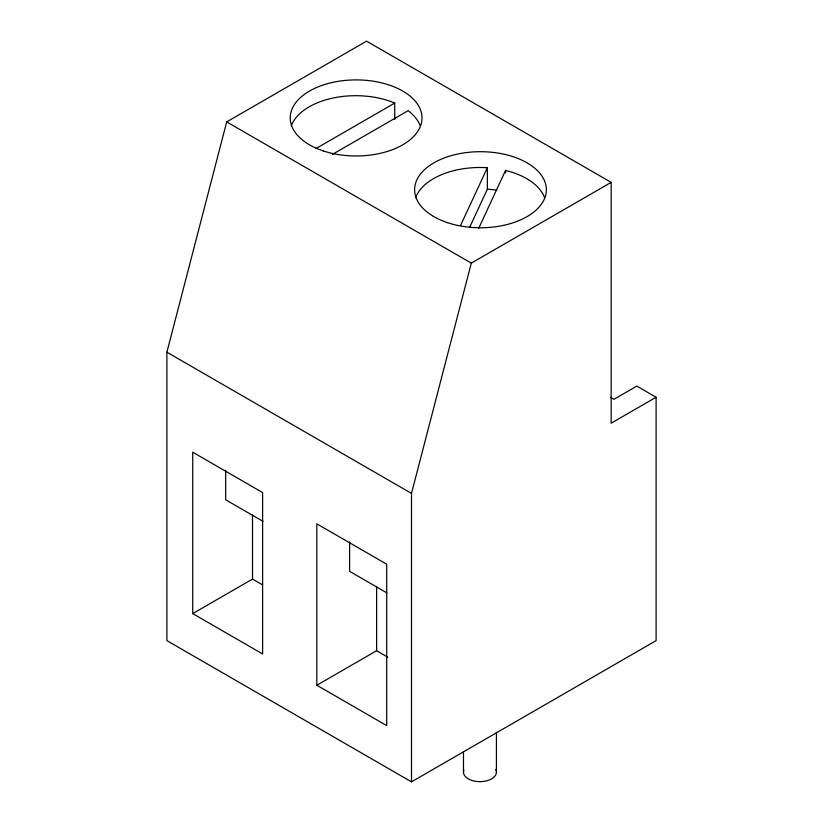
<?xml version="1.0" encoding="UTF-8"?>
<svg xmlns="http://www.w3.org/2000/svg" width="823" height="823" viewBox="0 0 823 823"><rect width="100%" height="100%" fill="white"/><g stroke="black" fill="none" stroke-linecap="round" stroke-linejoin="round"><path stroke-width="1.23" d="M656.106 397.242L656.106 640.623L411.5 781.85L166.894 640.623L166.894 352.193L226.695 121.897L366.564 41.15L611.17 182.377L611.17 423.187L656.106 397.242L636.817 386.09L613.896 399.32L610.594 397.406M411.5 781.85L411.5 493.419L471.301 263.123L611.17 182.377M460.602 225.379L487.37 167.717A65.891 38.043 0 0 0 415.615 197.736M469.707 227.241L487.37 189.177L487.37 167.717M478.739 228.238L505.559 170.443A65.891 38.043 0 0 1 544.6 197.736M315.95 148.562L394.742 103.07L394.742 119.479M332.492 154.354L408.146 110.673A65.891 38.043 0 0 1 420.265 126.001M192.726 613.608L262.609 653.956L262.609 492.555L192.726 452.208L192.726 613.608L252.517 579.083L262.506 584.844M316.824 685.25L386.717 725.598L386.717 564.208L316.824 523.85L316.824 685.25L376.625 650.726L387.715 657.135M226.695 121.897L471.301 263.123M166.894 352.193L411.5 493.419M262.979 521.329L225.667 499.787L225.667 470.283M386.913 592.889L349.61 571.347L349.61 541.832M505.559 170.443L505.559 172.964M496.423 732.347L496.423 772.139M463.483 751.605L463.483 772.139M376.625 586.686L376.625 650.726M252.517 515.033L252.517 579.083M487.37 189.177A65.891 38.043 0 0 1 496.711 190.175M291.301 125.826A65.891 38.043 0 0 1 394.742 103.07M495.765 769.464A16.47 9.506 0 0 1 480.539 781.644A16.47 9.506 0 0 1 463.853 770.122M323.172 150.887A65.891 38.043 0 0 0 422.004 117.936A65.891 38.043 0 0 0 323.172 84.995A65.891 38.043 0 0 0 323.172 150.887M447.527 222.673A65.891 38.043 0 0 0 546.359 189.732A65.891 38.043 0 0 0 447.527 156.792A65.891 38.043 0 0 0 447.527 222.673"/></g></svg>
